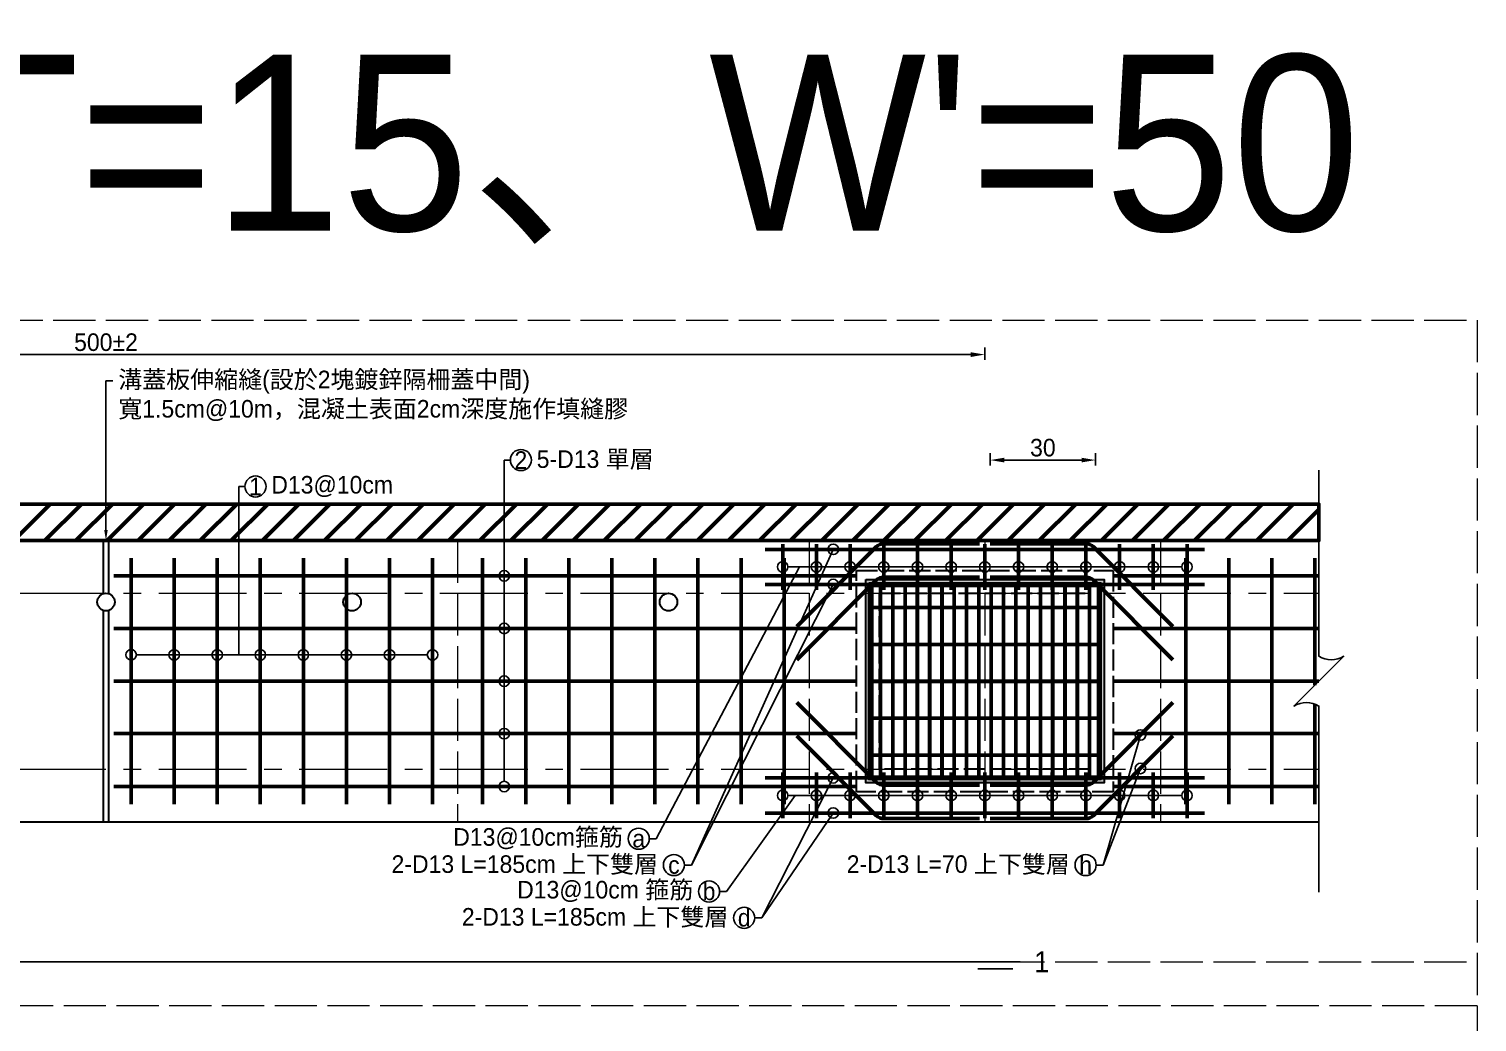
# Model space of a CAD drawing. Extents: x -4891 to 4829, y -5666 to -3242.
# Drawn here: x -2562.8 to -2150.9, y -3888.9 to -3606.5 of the extents above; entities that cross this region are included whole.
import ezdxf
from ezdxf import colors
from ezdxf.entities.mleader import LeaderData, LeaderLine
from ezdxf.math import Vec2, Vec3

# ---------------------------------------------------------------- set-up
doc = ezdxf.new("R2010")
doc.units = 0
doc.header["$MEASUREMENT"] = 0
doc.linetypes.add('ACAD_ISO02W100', pattern=[15, 12, -3])
doc.linetypes.add('CENTERX2', pattern=[4, 2.5, -0.5, 0.5, -0.5])
for name, color, linetype, lineweight in [('一、3.基本-變更', 1, 'Continuous', 50), ('二、1.繪圖-既有設施', 8, 'Continuous', 20), ('二、2.繪圖-施作項目', 181, 'Continuous', 30), ('二、5.繪圖-鋼筋', 60, 'Continuous', 50), ('二、6.繪圖-其他施作項目', 35, 'Continuous', 30)]:
    doc.layers.add(name, color=color, linetype=linetype, lineweight=lineweight)
doc.layers.add('一、4.基本-隱藏', color=9, linetype='ACAD_ISO02W100', lineweight=20, plot=False)
doc.layers.add('三、3.文字-註解文字', color=2, linetype='Continuous')
doc.styles.add('次圖名(詳圖)', font='MS PGothic.ttf', dxfattribs={"height": 6})
doc.styles.add('註解文字', font='MS PGothic.ttf', dxfattribs={"height": 5})
doc.dimstyles.new('註解文字', dxfattribs={"dimtxt": 5, "dimasz": 4, "dimexe": 2, "dimexo": 2.5, "dimgap": 1, "dimtad": 2, "dimzin": 0, "dimdsep": 46, "dimtxsty": '註解文字', "dimcen": 0.1, "dimclrd": 144, "dimclre": 144, "dimclrt": 256, "dimadec": 0, "dimazin": 0, "dimtfac": 1, "dimtofl": 0, "dimtmove": 0, "dimatfit": 3, "dimfxl": 1.5, "dimfxlon": 1, "dimtolj": 1, "dimtzin": 0, "dimlwd": -1, "dimlwe": -1, "dimarcsym": 1})
pattern_1 = [(45, (-3611.2158, -3583.335), (-2.65165, 2.65165), []), (45, (-3610.332, -3583.335), (-2.65165, 2.65165), []), (45, (-3609.448, -3583.335), (-2.65165, 2.65165), []), (45, (-3608.564, -3583.335), (-2.65165, 2.65165), [])]

# ---------------------------------------------------------------- blocks, each defined once
blk = doc.blocks.new('_None')
blk = doc.blocks.new('*D162')
at = {"layer": 'Defpoints', "color": 0, "transparency": 16777216}
for p in [(-2790.85, -3699.1), (-2790.85, -3756.99), (-2290.85, -3756.99)]:
    blk.add_point(p, dxfattribs=at)
at = {"layer": '三、3.文字-註解文字', "color": 144, "transparency": 16777216}
for p, q in [((-2790.85, -3700.6), (-2790.85, -3697.1)), ((-2290.85, -3700.6), (-2290.85, -3697.1)), ((-2294.85, -3699.1), (-2786.85, -3699.1))]:
    blk.add_line(p, q, dxfattribs=at)
for points in [[(-2786.85, -3698.44), (-2786.85, -3699.77), (-2790.85, -3699.1)], [(-2294.85, -3698.44), (-2294.85, -3699.77), (-2290.85, -3699.1)]]:
    blk.add_solid(points, dxfattribs=at)
at = {"layer": '三、3.文字-註解文字', "transparency": 16777216, "insert": (-2540.85, -3695.6), "char_height": 5, "attachment_point": 5, "style": '註解文字'}
blk.add_mtext('\\A1;500±2', dxfattribs=at)
blk = doc.blocks.new('*D163')
at = {"layer": 'Defpoints', "color": 0, "linetype": 'Continuous', "transparency": 16777216}
for p in [(-2259.35, -3729.1), (-2289.35, -3752.91), (-2259.35, -3752.91)]:
    blk.add_point(p, dxfattribs=at)
at = {"layer": '三、3.文字-註解文字', "color": 144, "transparency": 16777216}
for p, q in [((-2289.35, -3730.6), (-2289.35, -3727.1)), ((-2259.35, -3730.6), (-2259.35, -3727.1)), ((-2285.35, -3729.1), (-2263.35, -3729.1))]:
    blk.add_line(p, q, dxfattribs=at)
at = {"layer": '三、3.文字-註解文字', "color": 144, "linetype": 'Continuous', "transparency": 16777216}
for points in [[(-2285.35, -3728.44), (-2285.35, -3729.77), (-2289.35, -3729.1)], [(-2263.35, -3728.44), (-2263.35, -3729.77), (-2259.35, -3729.1)]]:
    blk.add_solid(points, dxfattribs=at)
at = {"layer": '三、3.文字-註解文字', "linetype": 'Continuous', "transparency": 16777216, "insert": (-2274.35, -3725.6), "char_height": 5, "attachment_point": 5, "style": '註解文字'}
blk.add_mtext('\\A1;30', dxfattribs=at)
blk = doc.blocks.new('_Small')
at = {"color": 0, "linetype": 'ByBlock', "lineweight": -2}
blk.add_circle((0, 0), 0.25, dxfattribs=at)

msp = doc.modelspace()

# ---------------------------------------------------------------- hatches: boundary and pattern name
at = {"layer": '一、3.基本-變更', "linetype": 'Continuous'}
h = msp.add_hatch(dxfattribs=at)
h.set_pattern_fill('ANSI31', color=256, scale=50)
h.set_pattern_definition([(45, (-5337.716, 106.4965), (-4.419417, 4.419417), [])])
h.paths.add_polyline_path([(-2195.855, -3741.602), (-2885.855, -3741.602), (-2885.855, -3751.989), (-2195.855, -3751.989)])
at = {"layer": '二、6.繪圖-其他施作項目'}
h = msp.add_hatch(color=256, dxfattribs=at)
h.dxf.hatch_style = 1
h.paths.add_polyline_path([(-2324.755, -3820.889), (-2256.955, -3820.889), (-2256.955, -3763.089), (-2324.755, -3763.089)])
h.paths.add_polyline_path([(-2323.855, -3763.989), (-2257.855, -3763.989), (-2257.855, -3819.989), (-2323.855, -3819.989)], flags=16)
h = msp.add_hatch(dxfattribs=at)
h.set_pattern_fill('ANSI34', color=256, scale=5)
h.set_pattern_definition(pattern_1)
h.paths.add_polyline_path([(-2258.855, -3770.739), (-2322.855, -3770.739), (-2322.855, -3771.239), (-2258.855, -3771.239)])
h = msp.add_hatch(dxfattribs=at)
h.set_pattern_fill('ANSI34', color=256, scale=5)
h.set_pattern_definition(pattern_1)
h.paths.add_polyline_path([(-2258.855, -3781.239), (-2322.855, -3781.239), (-2322.855, -3781.739), (-2258.855, -3781.739)])
h = msp.add_hatch(dxfattribs=at)
h.set_pattern_fill('ANSI34', color=256, scale=5)
h.set_pattern_definition(pattern_1)
h.paths.add_polyline_path([(-2258.855, -3791.739), (-2322.855, -3791.739), (-2322.855, -3792.239), (-2258.855, -3792.239)])
h = msp.add_hatch(dxfattribs=at)
h.set_pattern_fill('ANSI34', color=256, scale=5)
h.set_pattern_definition(pattern_1)
h.paths.add_polyline_path([(-2258.855, -3802.239), (-2322.855, -3802.239), (-2322.855, -3802.739), (-2258.855, -3802.739)])
h = msp.add_hatch(dxfattribs=at)
h.set_pattern_fill('ANSI34', color=256, scale=5)
h.set_pattern_definition(pattern_1)
h.paths.add_polyline_path([(-2258.855, -3812.739), (-2322.855, -3812.739), (-2322.855, -3813.239), (-2258.855, -3813.239)])

# ---------------------------------------------------------------- linework, layer by layer
at = {"linetype": 'Continuous'}
msp.add_lwpolyline([(-2338.772, -3759.489), (-2329.188, -3759.489)], dxfattribs=at)
at = {"layer": '一、3.基本-變更', "linetype": 'Continuous'}
msp.add_lwpolyline([(-2885.855, -3751.989), (-2195.855, -3751.989), (-2195.855, -3741.602), (-2885.855, -3741.602)], close=True, dxfattribs=at)
at = {"layer": '一、4.基本-隱藏'}
for points in [[(-2930.855, -3689.296), (-2150.855, -3689.296), (-2150.855, -4196.296), (-2930.855, -4196.296)], [(-2930.855, -3689.296), (-2150.855, -3689.296), (-2150.855, -3884.296), (-2930.855, -3884.296)]]:
    msp.add_lwpolyline(points, close=True, dxfattribs=at)
for points in [[(-2440.855, -3751.989), (-2440.855, -3831.989)], [(-2340.855, -3751.989), (-2340.855, -3831.989)], [(-2290.855, -3751.989), (-2290.855, -3831.989)], [(-2240.855, -3751.989), (-2240.855, -3831.989)], [(-2930.855, -3871.796), (-2150.855, -3871.796)]]:
    msp.add_lwpolyline(points, dxfattribs=at)
at = {"layer": '三、3.文字-註解文字'}
msp.add_lwpolyline([(-2195.855, -3851.989), (-2195.855, -3799.06, 0.2828427), (-2202.926, -3799.06), (-2188.784, -3784.918, -0.2828427), (-2195.855, -3784.918), (-2195.855, -3731.989)], format="xyb", dxfattribs=at)
at = {"layer": '三、3.文字-註解文字', "color": 144}
for points in [[(-2234.855, -3759.489), (-2346.855, -3759.489)], [(-2532.205, -3784.508), (-2449.465, -3784.508)], [(-2234.855, -3824.489), (-2346.855, -3824.489)]]:
    msp.add_lwpolyline(points, dxfattribs=at)
at = {"layer": '三、3.文字-註解文字'}
for points in [[(-2800.855, -3871.796), (-2280.855, -3871.796)], [(-2282.855, -3873.796), (-2292.855, -3873.796)]]:
    msp.add_lwpolyline(points, dxfattribs=at)
for centre in [(-2422.83, -3729.102), (-2498.33, -3736.621), (-2389.308, -3836.796), (-2379.308, -3844.296), (-2262.191, -3844.296), (-2369.308, -3851.796), (-2359.308, -3859.296)]:
    msp.add_circle(centre, 3, dxfattribs=at)
at = {"layer": '三、3.文字-註解文字', "color": 144}
for centre in [(-2427.58, -3762.027), (-2348.355, -3759.489), (-2338.772, -3759.489), (-2329.188, -3759.489), (-2319.605, -3759.489), (-2310.022, -3759.489), (-2300.438, -3759.489), (-2290.855, -3759.489), (-2281.272, -3759.489), (-2271.688, -3759.489), (-2262.105, -3759.489), (-2252.522, -3759.489), (-2242.938, -3759.489), (-2233.355, -3759.489), (-2427.58, -3776.989), (-2533.705, -3784.47), (-2521.455, -3784.508), (-2509.205, -3784.508), (-2496.955, -3784.508), (-2484.705, -3784.508), (-2472.455, -3784.508), (-2460.205, -3784.508), (-2447.965, -3784.508), (-2427.58, -3791.989), (-2427.58, -3806.914), (-2427.58, -3821.952), (-2348.355, -3824.489), (-2338.772, -3824.489), (-2329.188, -3824.489), (-2319.605, -3824.489), (-2310.022, -3824.489), (-2300.438, -3824.489), (-2290.855, -3824.489), (-2281.272, -3824.489), (-2271.688, -3824.489), (-2262.105, -3824.489), (-2252.522, -3824.489), (-2242.938, -3824.489), (-2233.355, -3824.489)]:
    msp.add_circle(centre, 1.5, dxfattribs=at)
at = {"layer": '二、1.繪圖-既有設施', "linetype": 'CENTERX2', "ltscale": 10}
for points in [[(-2885.855, -3766.989), (-2195.855, -3766.989)], [(-2885.855, -3816.989), (-2195.855, -3816.989)]]:
    msp.add_lwpolyline(points, dxfattribs=at)
at = {"layer": '二、2.繪圖-施作項目', "linetype": 'Continuous'}
for points in [[(-2885.855, -3751.989), (-2195.855, -3751.989)], [(-2541.605, -3751.989), (-2541.605, -3767.104)], [(-2540.105, -3751.989), (-2540.105, -3767.104)], [(-2541.605, -3771.874), (-2541.605, -3831.989)], [(-2540.105, -3771.874), (-2540.105, -3831.989)], [(-2885.855, -3831.989), (-2195.855, -3831.989)]]:
    msp.add_lwpolyline(points, dxfattribs=at)
at = {"layer": '二、5.繪圖-鋼筋'}
for points in [[(-2353.355, -3754.489), (-2228.355, -3754.489)], [(-2348.355, -3765.989), (-2348.355, -3752.989)], [(-2338.772, -3765.989), (-2338.772, -3752.989)], [(-2329.188, -3765.989), (-2329.188, -3752.989)], [(-2319.605, -3765.989), (-2319.605, -3752.989)], [(-2310.022, -3765.989), (-2310.022, -3752.989)], [(-2300.438, -3765.989), (-2300.438, -3752.989)], [(-2290.855, -3765.989), (-2290.855, -3752.989)], [(-2281.272, -3765.989), (-2281.272, -3752.989)], [(-2271.688, -3765.989), (-2271.688, -3752.989)], [(-2262.105, -3765.989), (-2262.105, -3752.989)], [(-2252.522, -3765.989), (-2252.522, -3752.989)], [(-2242.938, -3765.989), (-2242.938, -3752.989)], [(-2233.355, -3765.989), (-2233.355, -3752.989)], [(-2533.705, -3757.039), (-2533.705, -3826.939)], [(-2521.455, -3757.039), (-2521.455, -3826.939)], [(-2509.205, -3757.039), (-2509.205, -3826.939)], [(-2496.955, -3757.039), (-2496.955, -3826.939)], [(-2484.705, -3757.039), (-2484.705, -3826.939)], [(-2472.455, -3757.039), (-2472.455, -3826.939)], [(-2460.205, -3757.039), (-2460.205, -3826.939)], [(-2447.965, -3757.039), (-2447.965, -3826.939)], [(-2433.705, -3757.039), (-2433.705, -3826.939)], [(-2421.455, -3757.039), (-2421.455, -3826.939)], [(-2409.205, -3757.039), (-2409.205, -3826.939)], [(-2396.955, -3757.039), (-2396.955, -3826.939)], [(-2384.705, -3757.039), (-2384.705, -3826.939)], [(-2372.455, -3757.039), (-2372.455, -3826.939)], [(-2360.205, -3757.039), (-2360.205, -3826.939)], [(-2347.965, -3757.039), (-2347.965, -3826.939)], [(-2233.705, -3757.039), (-2233.705, -3826.939)], [(-2221.455, -3757.039), (-2221.455, -3826.939)], [(-2209.205, -3757.039), (-2209.205, -3826.939)], [(-2196.955, -3757.039), (-2196.955, -3793.089)], [(-2353.355, -3764.489), (-2228.355, -3764.489)], [(-2196.955, -3798.515), (-2196.955, -3826.939)], [(-2348.355, -3817.989), (-2348.355, -3830.989)], [(-2338.772, -3817.989), (-2338.772, -3830.989)], [(-2329.188, -3817.989), (-2329.188, -3830.989)], [(-2319.605, -3817.989), (-2319.605, -3830.989)], [(-2310.022, -3817.989), (-2310.022, -3830.989)], [(-2300.438, -3817.989), (-2300.438, -3830.989)], [(-2290.855, -3817.989), (-2290.855, -3830.989)], [(-2281.272, -3817.989), (-2281.272, -3830.989)], [(-2271.688, -3817.989), (-2271.688, -3830.989)], [(-2262.105, -3817.989), (-2262.105, -3830.989)], [(-2252.522, -3817.989), (-2252.522, -3830.989)], [(-2242.938, -3817.989), (-2242.938, -3830.989)], [(-2233.355, -3817.989), (-2233.355, -3830.989)], [(-2353.355, -3819.489), (-2228.355, -3819.489)], [(-2353.355, -3829.489), (-2228.355, -3829.489)]]:
    msp.add_lwpolyline(points, dxfattribs=at)
for points in [[(-2292.355, -3752.909), (-2319.612, -3752.909, 0.1989124), (-2321.734, -3753.788), (-2344.355, -3776.409)], [(-2289.355, -3752.909), (-2262.098, -3752.909, -0.1989124), (-2259.976, -3753.788), (-2237.355, -3776.409)], [(-2292.355, -3762.409), (-2319.612, -3762.409, 0.1989124), (-2321.734, -3763.288), (-2344.355, -3785.909)], [(-2289.355, -3762.409), (-2262.098, -3762.409, -0.1989124), (-2259.976, -3763.288), (-2237.355, -3785.909)], [(-2292.355, -3821.569), (-2319.612, -3821.569, -0.1989124), (-2321.734, -3820.691), (-2344.355, -3798.069)], [(-2289.355, -3821.569), (-2262.098, -3821.569, 0.1989124), (-2259.976, -3820.691), (-2237.355, -3798.069)], [(-2292.355, -3831.069), (-2319.612, -3831.069, -0.1989124), (-2321.734, -3830.191), (-2344.355, -3807.569)], [(-2289.355, -3831.069), (-2262.098, -3831.069, 0.1989124), (-2259.976, -3830.191), (-2237.355, -3807.569)]]:
    msp.add_lwpolyline(points, format="xyb", dxfattribs=at)
at = {"layer": '二、5.繪圖-鋼筋', "linetype": 'Continuous'}
for points in [[(-2538.605, -3762.027), (-2327.355, -3762.027)], [(-2254.355, -3762.027), (-2195.855, -3762.027)], [(-2538.605, -3776.989), (-2327.355, -3776.989)], [(-2254.355, -3776.989), (-2195.855, -3776.989)], [(-2538.605, -3791.952), (-2327.355, -3791.952)], [(-2254.355, -3791.952), (-2195.855, -3791.952)], [(-2538.605, -3806.914), (-2327.355, -3806.914)], [(-2254.355, -3806.914), (-2195.855, -3806.914)], [(-2538.605, -3821.952), (-2327.355, -3821.952)], [(-2254.355, -3821.952), (-2195.855, -3821.952)]]:
    msp.add_lwpolyline(points, dxfattribs=at)
at = {"layer": '二、6.繪圖-其他施作項目', "linetype": 'ACAD_ISO02W100', "ltscale": 0.5}
for points in [[(-2327.355, -3760.489), (-2254.355, -3760.489), (-2254.355, -3823.489), (-2327.355, -3823.489)], [(-2320.855, -3766.989), (-2260.855, -3766.989), (-2260.855, -3816.989), (-2320.855, -3816.989)]]:
    msp.add_lwpolyline(points, close=True, dxfattribs=at)
at = {"layer": '二、6.繪圖-其他施作項目'}
for points in [[(-2324.755, -3763.089), (-2256.955, -3763.089), (-2256.955, -3820.889), (-2324.755, -3820.889)], [(-2323.855, -3763.989), (-2257.855, -3763.989), (-2257.855, -3819.989), (-2323.855, -3819.989)], [(-2323.355, -3764.489), (-2258.355, -3764.489), (-2258.355, -3819.489), (-2323.355, -3819.489)]]:
    msp.add_lwpolyline(points, close=True, dxfattribs=at)
for points in [[(-2323.355, -3764.489), (-2258.355, -3764.489)], [(-2323.355, -3764.489), (-2323.355, -3819.489)], [(-2322.855, -3764.489), (-2322.855, -3819.489)], [(-2258.855, -3764.489), (-2258.855, -3819.489)], [(-2258.355, -3764.489), (-2258.355, -3819.489)], [(-2322.855, -3764.989), (-2258.855, -3764.989)], [(-2320.855, -3764.989), (-2320.855, -3770.739)], [(-2320.355, -3764.989), (-2320.355, -3770.739)], [(-2317.355, -3764.989), (-2317.355, -3770.739)], [(-2316.855, -3764.989), (-2316.855, -3770.739)], [(-2313.855, -3764.989), (-2313.855, -3770.739)], [(-2313.355, -3764.989), (-2313.355, -3770.739)], [(-2310.355, -3764.989), (-2310.355, -3770.739)], [(-2309.855, -3764.989), (-2309.855, -3770.739)], [(-2306.855, -3764.989), (-2306.855, -3770.739)], [(-2306.355, -3764.989), (-2306.355, -3770.739)], [(-2303.355, -3764.989), (-2303.355, -3770.739)], [(-2302.855, -3764.989), (-2302.855, -3770.739)], [(-2299.855, -3764.989), (-2299.855, -3770.739)], [(-2299.355, -3764.989), (-2299.355, -3770.739)], [(-2296.355, -3764.989), (-2296.355, -3770.739)], [(-2295.855, -3764.989), (-2295.855, -3770.739)], [(-2292.855, -3764.989), (-2292.855, -3770.739)], [(-2292.355, -3764.989), (-2292.355, -3770.739)], [(-2289.355, -3764.989), (-2289.355, -3770.739)], [(-2288.855, -3764.989), (-2288.855, -3770.739)], [(-2285.855, -3764.989), (-2285.855, -3770.739)], [(-2285.355, -3764.989), (-2285.355, -3770.739)], [(-2282.355, -3764.989), (-2282.355, -3770.739)], [(-2281.855, -3764.989), (-2281.855, -3770.739)], [(-2278.855, -3764.989), (-2278.855, -3770.739)], [(-2278.355, -3764.989), (-2278.355, -3770.739)], [(-2275.355, -3764.989), (-2275.355, -3770.739)], [(-2274.855, -3764.989), (-2274.855, -3770.739)], [(-2271.855, -3764.989), (-2271.855, -3770.739)], [(-2271.355, -3764.989), (-2271.355, -3770.739)], [(-2268.355, -3764.989), (-2268.355, -3770.739)], [(-2267.855, -3764.989), (-2267.855, -3770.739)], [(-2264.855, -3764.989), (-2264.855, -3770.739)], [(-2264.355, -3764.989), (-2264.355, -3770.739)], [(-2261.355, -3764.989), (-2261.355, -3770.739)], [(-2260.855, -3764.989), (-2260.855, -3770.739)], [(-2322.855, -3770.739), (-2258.855, -3770.739)], [(-2322.855, -3771.239), (-2258.855, -3771.239)], [(-2320.855, -3771.239), (-2320.855, -3781.239)], [(-2320.355, -3771.239), (-2320.355, -3781.239)], [(-2317.355, -3771.239), (-2317.355, -3781.239)], [(-2316.855, -3771.239), (-2316.855, -3781.239)], [(-2313.855, -3771.239), (-2313.855, -3781.239)], [(-2313.355, -3771.239), (-2313.355, -3781.239)], [(-2310.355, -3771.239), (-2310.355, -3781.239)], [(-2309.855, -3771.239), (-2309.855, -3781.239)], [(-2306.855, -3771.239), (-2306.855, -3781.239)], [(-2306.355, -3771.239), (-2306.355, -3781.239)], [(-2303.355, -3771.239), (-2303.355, -3781.239)], [(-2302.855, -3771.239), (-2302.855, -3781.239)], [(-2299.855, -3771.239), (-2299.855, -3781.239)], [(-2299.355, -3771.239), (-2299.355, -3781.239)], [(-2296.355, -3771.239), (-2296.355, -3781.239)], [(-2295.855, -3771.239), (-2295.855, -3781.239)], [(-2292.855, -3771.239), (-2292.855, -3781.239)], [(-2292.355, -3771.239), (-2292.355, -3781.239)], [(-2289.355, -3771.239), (-2289.355, -3781.239)], [(-2288.855, -3771.239), (-2288.855, -3781.239)], [(-2285.855, -3771.239), (-2285.855, -3781.239)], [(-2285.355, -3771.239), (-2285.355, -3781.239)], [(-2282.355, -3771.239), (-2282.355, -3781.239)], [(-2281.855, -3771.239), (-2281.855, -3781.239)], [(-2278.855, -3771.239), (-2278.855, -3781.239)], [(-2278.355, -3771.239), (-2278.355, -3781.239)], [(-2275.355, -3771.239), (-2275.355, -3781.239)], [(-2274.855, -3771.239), (-2274.855, -3781.239)], [(-2271.855, -3771.239), (-2271.855, -3781.239)], [(-2271.355, -3771.239), (-2271.355, -3781.239)], [(-2268.355, -3771.239), (-2268.355, -3781.239)], [(-2267.855, -3771.239), (-2267.855, -3781.239)], [(-2264.855, -3771.239), (-2264.855, -3781.239)], [(-2264.355, -3771.239), (-2264.355, -3781.239)], [(-2261.355, -3771.239), (-2261.355, -3781.239)], [(-2260.855, -3771.239), (-2260.855, -3781.239)], [(-2322.855, -3781.239), (-2258.855, -3781.239)], [(-2322.855, -3781.739), (-2258.855, -3781.739)], [(-2320.855, -3781.739), (-2320.855, -3791.739)], [(-2320.355, -3781.739), (-2320.355, -3791.739)], [(-2317.355, -3781.739), (-2317.355, -3791.739)], [(-2316.855, -3781.739), (-2316.855, -3791.739)], [(-2313.855, -3781.739), (-2313.855, -3791.739)], [(-2313.355, -3781.739), (-2313.355, -3791.739)], [(-2310.355, -3781.739), (-2310.355, -3791.739)], [(-2309.855, -3781.739), (-2309.855, -3791.739)], [(-2306.855, -3781.739), (-2306.855, -3791.739)], [(-2306.355, -3781.739), (-2306.355, -3791.739)], [(-2303.355, -3781.739), (-2303.355, -3791.739)], [(-2302.855, -3781.739), (-2302.855, -3791.739)], [(-2299.855, -3781.739), (-2299.855, -3791.739)], [(-2299.355, -3781.739), (-2299.355, -3791.739)], [(-2296.355, -3781.739), (-2296.355, -3791.739)], [(-2295.855, -3781.739), (-2295.855, -3791.739)], [(-2292.855, -3781.739), (-2292.855, -3791.739)], [(-2292.355, -3781.739), (-2292.355, -3791.739)], [(-2289.355, -3781.739), (-2289.355, -3791.739)], [(-2288.855, -3781.739), (-2288.855, -3791.739)], [(-2285.855, -3781.739), (-2285.855, -3791.739)], [(-2285.355, -3781.739), (-2285.355, -3791.739)], [(-2282.355, -3781.739), (-2282.355, -3791.739)], [(-2281.855, -3781.739), (-2281.855, -3791.739)], [(-2278.855, -3781.739), (-2278.855, -3791.739)], [(-2278.355, -3781.739), (-2278.355, -3791.739)], [(-2275.355, -3781.739), (-2275.355, -3791.739)], [(-2274.855, -3781.739), (-2274.855, -3791.739)], [(-2271.855, -3781.739), (-2271.855, -3791.739)], [(-2271.355, -3781.739), (-2271.355, -3791.739)], [(-2268.355, -3781.739), (-2268.355, -3791.739)], [(-2267.855, -3781.739), (-2267.855, -3791.739)], [(-2264.855, -3781.739), (-2264.855, -3791.739)], [(-2264.355, -3781.739), (-2264.355, -3791.739)], [(-2261.355, -3781.739), (-2261.355, -3791.739)], [(-2260.855, -3781.739), (-2260.855, -3791.739)], [(-2322.855, -3791.739), (-2258.855, -3791.739)], [(-2322.855, -3792.239), (-2258.855, -3792.239)], [(-2320.855, -3792.239), (-2320.855, -3802.239)], [(-2320.355, -3792.239), (-2320.355, -3802.239)], [(-2317.355, -3792.239), (-2317.355, -3802.239)], [(-2316.855, -3792.239), (-2316.855, -3802.239)], [(-2313.855, -3792.239), (-2313.855, -3802.239)], [(-2313.355, -3792.239), (-2313.355, -3802.239)], [(-2310.355, -3792.239), (-2310.355, -3802.239)], [(-2309.855, -3792.239), (-2309.855, -3802.239)], [(-2306.855, -3792.239), (-2306.855, -3802.239)], [(-2306.355, -3792.239), (-2306.355, -3802.239)], [(-2303.355, -3792.239), (-2303.355, -3802.239)], [(-2302.855, -3792.239), (-2302.855, -3802.239)], [(-2299.855, -3792.239), (-2299.855, -3802.239)], [(-2299.355, -3792.239), (-2299.355, -3802.239)], [(-2296.355, -3792.239), (-2296.355, -3802.239)], [(-2295.855, -3792.239), (-2295.855, -3802.239)], [(-2292.855, -3792.239), (-2292.855, -3802.239)], [(-2292.355, -3792.239), (-2292.355, -3802.239)], [(-2289.355, -3792.239), (-2289.355, -3802.239)], [(-2288.855, -3792.239), (-2288.855, -3802.239)], [(-2285.855, -3792.239), (-2285.855, -3802.239)], [(-2285.355, -3792.239), (-2285.355, -3802.239)], [(-2282.355, -3792.239), (-2282.355, -3802.239)], [(-2281.855, -3792.239), (-2281.855, -3802.239)], [(-2278.855, -3792.239), (-2278.855, -3802.239)], [(-2278.355, -3792.239), (-2278.355, -3802.239)], [(-2275.355, -3792.239), (-2275.355, -3802.239)], [(-2274.855, -3792.239), (-2274.855, -3802.239)], [(-2271.855, -3792.239), (-2271.855, -3802.239)], [(-2271.355, -3792.239), (-2271.355, -3802.239)], [(-2268.355, -3792.239), (-2268.355, -3802.239)], [(-2267.855, -3792.239), (-2267.855, -3802.239)], [(-2264.855, -3792.239), (-2264.855, -3802.239)], [(-2264.355, -3792.239), (-2264.355, -3802.239)], [(-2261.355, -3792.239), (-2261.355, -3802.239)], [(-2260.855, -3792.239), (-2260.855, -3802.239)], [(-2322.855, -3802.239), (-2258.855, -3802.239)], [(-2322.855, -3802.739), (-2258.855, -3802.739)], [(-2320.855, -3802.739), (-2320.855, -3812.739)], [(-2320.355, -3802.739), (-2320.355, -3812.739)], [(-2317.355, -3802.739), (-2317.355, -3812.739)], [(-2316.855, -3802.739), (-2316.855, -3812.739)], [(-2313.855, -3802.739), (-2313.855, -3812.739)], [(-2313.355, -3802.739), (-2313.355, -3812.739)], [(-2310.355, -3802.739), (-2310.355, -3812.739)], [(-2309.855, -3802.739), (-2309.855, -3812.739)], [(-2306.855, -3802.739), (-2306.855, -3812.739)], [(-2306.355, -3802.739), (-2306.355, -3812.739)], [(-2303.355, -3802.739), (-2303.355, -3812.739)], [(-2302.855, -3802.739), (-2302.855, -3812.739)], [(-2299.855, -3802.739), (-2299.855, -3812.739)], [(-2299.355, -3802.739), (-2299.355, -3812.739)], [(-2296.355, -3802.739), (-2296.355, -3812.739)], [(-2295.855, -3802.739), (-2295.855, -3812.739)], [(-2292.855, -3802.739), (-2292.855, -3812.739)], [(-2292.355, -3802.739), (-2292.355, -3812.739)], [(-2289.355, -3802.739), (-2289.355, -3812.739)], [(-2288.855, -3802.739), (-2288.855, -3812.739)], [(-2285.855, -3802.739), (-2285.855, -3812.739)], [(-2285.355, -3802.739), (-2285.355, -3812.739)], [(-2282.355, -3802.739), (-2282.355, -3812.739)], [(-2281.855, -3802.739), (-2281.855, -3812.739)], [(-2278.855, -3802.739), (-2278.855, -3812.739)], [(-2278.355, -3802.739), (-2278.355, -3812.739)], [(-2275.355, -3802.739), (-2275.355, -3812.739)], [(-2274.855, -3802.739), (-2274.855, -3812.739)], [(-2271.855, -3802.739), (-2271.855, -3812.739)], [(-2271.355, -3802.739), (-2271.355, -3812.739)], [(-2268.355, -3802.739), (-2268.355, -3812.739)], [(-2267.855, -3802.739), (-2267.855, -3812.739)], [(-2264.855, -3802.739), (-2264.855, -3812.739)], [(-2264.355, -3802.739), (-2264.355, -3812.739)], [(-2261.355, -3802.739), (-2261.355, -3812.739)], [(-2260.855, -3802.739), (-2260.855, -3812.739)], [(-2322.855, -3812.739), (-2258.855, -3812.739)], [(-2322.855, -3813.239), (-2258.855, -3813.239)], [(-2320.855, -3813.239), (-2320.855, -3818.989)], [(-2320.355, -3813.239), (-2320.355, -3818.989)], [(-2317.355, -3813.239), (-2317.355, -3818.989)], [(-2316.855, -3813.239), (-2316.855, -3818.989)], [(-2313.855, -3813.239), (-2313.855, -3818.989)], [(-2313.355, -3813.239), (-2313.355, -3818.989)], [(-2310.355, -3813.239), (-2310.355, -3818.989)], [(-2309.855, -3813.239), (-2309.855, -3818.989)], [(-2306.855, -3813.239), (-2306.855, -3818.989)], [(-2306.355, -3813.239), (-2306.355, -3818.989)], [(-2303.355, -3813.239), (-2303.355, -3818.989)], [(-2302.855, -3813.239), (-2302.855, -3818.989)], [(-2299.855, -3813.239), (-2299.855, -3818.989)], [(-2299.355, -3813.239), (-2299.355, -3818.989)], [(-2296.355, -3813.239), (-2296.355, -3818.989)], [(-2295.855, -3813.239), (-2295.855, -3818.989)], [(-2292.855, -3813.239), (-2292.855, -3818.989)], [(-2292.355, -3813.239), (-2292.355, -3818.989)], [(-2289.355, -3813.239), (-2289.355, -3818.989)], [(-2288.855, -3813.239), (-2288.855, -3818.989)], [(-2285.855, -3813.239), (-2285.855, -3818.989)], [(-2285.355, -3813.239), (-2285.355, -3818.989)], [(-2282.355, -3813.239), (-2282.355, -3818.989)], [(-2281.855, -3813.239), (-2281.855, -3818.989)], [(-2278.855, -3813.239), (-2278.855, -3818.989)], [(-2278.355, -3813.239), (-2278.355, -3818.989)], [(-2275.355, -3813.239), (-2275.355, -3818.989)], [(-2274.855, -3813.239), (-2274.855, -3818.989)], [(-2271.855, -3813.239), (-2271.855, -3818.989)], [(-2271.355, -3813.239), (-2271.355, -3818.989)], [(-2268.355, -3813.239), (-2268.355, -3818.989)], [(-2267.855, -3813.239), (-2267.855, -3818.989)], [(-2264.855, -3813.239), (-2264.855, -3818.989)], [(-2264.355, -3813.239), (-2264.355, -3818.989)], [(-2261.355, -3813.239), (-2261.355, -3818.989)], [(-2260.855, -3813.239), (-2260.855, -3818.989)], [(-2323.355, -3819.489), (-2258.355, -3819.489)], [(-2322.855, -3818.989), (-2258.855, -3818.989)]]:
    msp.add_lwpolyline(points, dxfattribs=at)
for centre in [(-2540.855, -3769.489), (-2470.855, -3769.489), (-2380.855, -3769.489)]:
    msp.add_circle(centre, 2.5, dxfattribs=at)

# ---------------------------------------------------------------- texts
at = {"layer": '三、3.文字-註解文字'}
for s, width, gutter_width, insert, char_height, attachment_point, style in [("{\\fMS PGothic|b0|i0|c128|p34;溝牆保留  T=15、W}'{\\fMS PGothic|b0|i0|c128|p34;=}5{\\fMS PGothic|b0|i0|c128|p34;0}", 762.96633, 25, (-2540.855, -3669.296), 50, 8, '註解文字'), ('2', 8.38231, 30, (-2422.83, -3729.102), 5, 5, '註解文字'), ('5-D13 單層', 42.88103, 30, (-2418.33, -3729.102), 5, 4, '註解文字'), ('1', 8.38231, 30, (-2498.33, -3736.621), 5, 5, '註解文字'), ('D13@10cm', 15.95159, 30, (-2493.83, -3736.621), 5, 4, '註解文字'), ('{\\fMS PGothic|b0|i0|c128|p34;D13@10cm}箍筋', 47.84009, 30, (-2393.808, -3836.796), 5, 6, '註解文字'), ('a', 8.38231, 30, (-2389.308, -3836.796), 5, 5, '註解文字'), ('{\\fMS PGothic|b0|i0|c128|p34;2-D13 L=1}8{\\fMS PGothic|b0|i0|c128|p34;5cm }上下雙{\\fMS PGothic|b0|i0|c128|p34;層}', 82.71347, 30, (-2383.808, -3844.296), 5, 6, '註解文字'), ('c', 8.38231, 30, (-2379.308, -3844.296), 5, 5, '註解文字'), ('{\\fMS PGothic|b0|i0|c128|p34;2-D13 L=70 }上下雙{\\fMS PGothic|b0|i0|c128|p34;層}', 78.12323, 30, (-2266.691, -3844.296), 5, 6, '註解文字'), ('h', 8.38231, 30, (-2262.191, -3844.296), 5, 5, '註解文字'), ('{\\fMS PGothic|b0|i0|c128|p34;D13@10cm }箍筋', 78.12323, 30, (-2373.808, -3851.796), 5, 6, '註解文字'), ('b', 8.38231, 30, (-2369.308, -3851.796), 5, 5, '註解文字'), ('{\\fMS PGothic|b0|i0|c128|p34;2-D13 L=1}8{\\fMS PGothic|b0|i0|c128|p34;5cm }上下雙{\\fMS PGothic|b0|i0|c128|p34;層}', 81.61171, 30, (-2363.808, -3859.296), 5, 6, '註解文字'), ('d', 8.38231, 30, (-2359.308, -3859.296), 5, 5, '註解文字'), ('1', 3, 15, (-2276.855, -3871.796), 6, 4, '次圖名(詳圖)')]:
    msp.add_mtext_dynamic_manual_height_columns(s, width=width, gutter_width=gutter_width, heights=[0], dxfattribs=dict(at, insert=insert, char_height=char_height, attachment_point=attachment_point, style=style))

# ---------------------------------------------------------------- dimensions: what is measured, and where the dimension line sits
dim = msp.add_linear_dim(base=(-2790.855, -3699.102), p1=(-2290.855, -3756.989), p2=(-2790.855, -3756.989), text='500±2', dimstyle='註解文字', dxfattribs=at)
dim.commit()
dim.dimension.update_dxf_attribs({"geometry": '*D162', "text_midpoint": (-2540.855, -3695.602)})
at = {"layer": '三、3.文字-註解文字', "linetype": 'Continuous'}
dim = msp.add_linear_dim(base=(-2259.355, -3729.102), p1=(-2289.355, -3752.909), p2=(-2259.355, -3752.909), text='30', dimstyle='註解文字', dxfattribs=at)
dim.commit()
dim.dimension.update_dxf_attribs({"geometry": '*D163', "text_midpoint": (-2274.355, -3725.602)})

# ---------------------------------------------------------------- leaders
at = {"layer": '三、3.文字-註解文字'}
ml = msp.add_multileader_mtext('Standard', dxfattribs=at)
ml.set_content('{\\fMS PGothic|b0|i0|c128|p34;溝蓋板伸縮縫(設於2塊鍍鋅隔柵蓋中間)}\\P{\\fMS PGothic|b0|i0|c128|p34;寬1.5cm@10m，混凝土表面2cm深度施作填縫膠}', color=256, style='註解文字')
ml.set_leader_properties(color=144, linetype='ByLayer', lineweight=-1)
ml.build(insert=Vec2(0, 0))
ml.multileader.update_dxf_attribs({"dogleg_length": 2, "arrow_head_size": 3})
ctx = ml.context
ctx.base_point, ctx.char_height, ctx.arrow_head_size, ctx.landing_gap_size, ctx.plane_origin = Vec3(-2538.855, -3706.602), 5, 3, 1.5, Vec3(-2540.855, -3741.796)
notes = []
notes.append((ctx, [(1, (1, 1, 0), (-2540.855, -3706.602), (1, 0), 2, [(0, [(-2540.855, -3751.989)], 0, [])])]))
ctx.mtext.insert, ctx.mtext.width, ctx.mtext.flow_direction = Vec3(-2537.355, -3703.676), 178.42764, 5
ml = msp.add_multileader_mtext('Standard', dxfattribs=at)
ml.set_content('{\\fMS PGothic|b0|i0|c128|p34; }', color=256, style='註解文字')
ml.set_leader_properties(color=144, linetype='ByLayer', lineweight=-1)
ml.set_arrow_properties(name='NONE')
ml.build(insert=Vec2(0, 0))
ml.multileader.update_dxf_attribs({"dogleg_length": 1.75, "arrow_head_size": 3})
ctx = ml.context
ctx.base_point, ctx.char_height, ctx.arrow_head_size, ctx.landing_gap_size, ctx.plane_origin = Vec3(-2425.83, -3729.102), 3, 3, 3, Vec3(-2456.476, -3774.057)
notes.append((ctx, [(0, (1, 1, 0), (-2427.58, -3729.102), (1, 0), 1.75, [(0, [(-2427.58, -3820.452)], 0, [])])]))
ctx.mtext.insert, ctx.mtext.flow_direction = Vec3(-2422.83, -3727.602), 5
ml = msp.add_multileader_mtext('Standard', dxfattribs=at)
ml.set_content('{\\fMS PGothic|b0|i0|c128|p34; }', color=256, style='註解文字')
ml.set_leader_properties(color=144, linetype='ByLayer', lineweight=-1)
ml.set_arrow_properties(name='NONE')
ml.build(insert=Vec2(0, 0))
ml.multileader.update_dxf_attribs({"dogleg_length": 1.75, "arrow_head_size": 3})
ctx = ml.context
ctx.base_point, ctx.char_height, ctx.arrow_head_size, ctx.landing_gap_size, ctx.plane_origin = Vec3(-2501.33, -3736.621), 3, 3, 3, Vec3(-2531.976, -3774.076)
notes.append((ctx, [(0, (1, 1, 0), (-2503.08, -3736.621), (1, 0), 1.75, [(0, [(-2503.08, -3784.508)], 0, [])])]))
ctx.mtext.insert, ctx.mtext.flow_direction = Vec3(-2498.33, -3735.121), 5
ml = msp.add_multileader_mtext('Standard', dxfattribs=at)
ml.set_content(' ', color=256, style='註解文字')
ml.set_leader_properties(color=144, linetype='ByLayer', lineweight=-1)
ml.set_arrow_properties(name='SMALL')
ml.build(insert=Vec2(0, 0))
ml.multileader.update_dxf_attribs({"dogleg_length": 2, "arrow_head_size": 6})
ctx = ml.context
ctx.base_point, ctx.char_height, ctx.arrow_head_size, ctx.landing_gap_size, ctx.plane_origin = Vec3(-2384.524, -3844.296), 5, 6, 3, Vec3(-2356.583, -3809.309)
ctx.text_align_type = 2
notes.append((ctx, [(1, (1, 1, 0), (-2374.308, -3844.296), (-1, 0), 2, [(0, [(-2333.98, -3754.489)], 0, [])])]))
ctx.mtext.insert, ctx.mtext.alignment, ctx.mtext.flow_direction = Vec3(-2379.308, -3841.796), 3, 5
ml = msp.add_multileader_mtext('Standard', dxfattribs=at)
ml.set_content(' ', color=256, style='註解文字')
ml.set_leader_properties(color=144, linetype='ByLayer', lineweight=-1)
ml.set_arrow_properties(name='NONE')
ml.build(insert=Vec2(0, 0))
ml.multileader.update_dxf_attribs({"dogleg_length": 2, "arrow_head_size": 3})
ctx = ml.context
ctx.base_point, ctx.char_height, ctx.arrow_head_size, ctx.landing_gap_size, ctx.plane_origin = Vec3(-2394.524, -3836.796), 5, 3, 3, Vec3(-2366.167, -3821.809)
ctx.text_align_type = 2
notes.append((ctx, [(1, (1, 1, 0), (-2384.308, -3836.796), (-1, 0), 2, [(0, [(-2343.563, -3759.489)], 0, [])])]))
ctx.mtext.insert, ctx.mtext.alignment, ctx.mtext.flow_direction = Vec3(-2389.308, -3834.296), 3, 5
ml = msp.add_multileader_mtext('Standard', dxfattribs=at)
ml.set_content('{\\fMS PGothic|b0|i0|c128|p34; }', color=256, style='註解文字')
ml.set_leader_properties(color=144, linetype='ByLayer', lineweight=-1)
ml.set_arrow_properties(name='SMALL')
ml.build(insert=Vec2(0, 0))
ml.multileader.update_dxf_attribs({"dogleg_length": 2, "arrow_head_size": 6})
ctx = ml.context
ctx.base_point, ctx.char_height, ctx.arrow_head_size, ctx.landing_gap_size, ctx.plane_origin = Vec3(-2384.524, -3844.296), 5, 6, 3, Vec3(-2356.583, -3824.309)
ctx.text_align_type = 2
notes.append((ctx, [(1, (1, 1, 0), (-2374.308, -3844.296), (-1, 0), 2, [(0, [(-2333.98, -3764.489)], 0, [])])]))
ctx.mtext.insert, ctx.mtext.alignment, ctx.mtext.flow_direction = Vec3(-2379.308, -3841.796), 3, 5
ml = msp.add_multileader_mtext('Standard', dxfattribs=at)
ml.set_content(' ', color=256, style='註解文字')
ml.set_leader_properties(color=144, linetype='ByLayer', lineweight=-1)
ml.set_arrow_properties(name='SMALL')
ml.build(insert=Vec2(0, 0))
ml.multileader.update_dxf_attribs({"dogleg_length": 2, "arrow_head_size": 6})
ctx = ml.context
ctx.base_point, ctx.char_height, ctx.arrow_head_size, ctx.landing_gap_size, ctx.plane_origin = Vec3(-2267.407, -3844.296), 5, 6, 3, Vec3(-2268.753, -3857.309)
ctx.text_align_type = 2
notes.append((ctx, [(1, (1, 1, 0), (-2257.191, -3844.296), (-1, 0), 2, [(0, [(-2246.596, -3807.31)], 0, [])])]))
ctx.mtext.insert, ctx.mtext.alignment, ctx.mtext.flow_direction = Vec3(-2262.191, -3841.796), 3, 5
ml = msp.add_multileader_mtext('Standard', dxfattribs=at)
ml.set_content(' ', color=256, style='註解文字')
ml.set_leader_properties(color=144, linetype='ByLayer', lineweight=-1)
ml.set_arrow_properties(name='SMALL')
ml.build(insert=Vec2(0, 0))
ml.multileader.update_dxf_attribs({"dogleg_length": 2, "arrow_head_size": 6})
ctx = ml.context
ctx.base_point, ctx.char_height, ctx.arrow_head_size, ctx.landing_gap_size, ctx.plane_origin = Vec3(-2364.524, -3859.296), 5, 6, 3, Vec3(-2358.667, -3861.309)
ctx.text_align_type = 2
notes.append((ctx, [(1, (1, 1, 0), (-2354.308, -3859.296), (-1, 0), 2, [(0, [(-2333.98, -3819.489)], 0, [])])]))
ctx.mtext.insert, ctx.mtext.alignment, ctx.mtext.flow_direction = Vec3(-2359.308, -3856.796), 3, 5
ml = msp.add_multileader_mtext('Standard', dxfattribs=at)
ml.set_content(' ', color=256, style='註解文字')
ml.set_leader_properties(color=144, linetype='ByLayer', lineweight=-1)
ml.set_arrow_properties(name='SMALL')
ml.build(insert=Vec2(0, 0))
ml.multileader.update_dxf_attribs({"dogleg_length": 2, "arrow_head_size": 6})
ctx = ml.context
ctx.base_point, ctx.char_height, ctx.arrow_head_size, ctx.landing_gap_size, ctx.plane_origin = Vec3(-2267.407, -3844.296), 5, 6, 3, Vec3(-2268.753, -3865.809)
ctx.text_align_type = 2
notes.append((ctx, [(1, (1, 1, 0), (-2257.191, -3844.296), (-1, 0), 2, [(0, [(-2246.596, -3816.81)], 0, [])])]))
ctx.mtext.insert, ctx.mtext.alignment, ctx.mtext.flow_direction = Vec3(-2262.191, -3841.796), 3, 5
ml = msp.add_multileader_mtext('Standard', dxfattribs=at)
ml.set_content(' ', color=256, style='註解文字')
ml.set_leader_properties(color=144, linetype='ByLayer', lineweight=-1)
ml.set_arrow_properties(name='NONE')
ml.build(insert=Vec2(0, 0))
ml.multileader.update_dxf_attribs({"dogleg_length": 2, "arrow_head_size": 3})
ctx = ml.context
ctx.base_point, ctx.char_height, ctx.arrow_head_size, ctx.landing_gap_size, ctx.plane_origin = Vec3(-2374.524, -3851.796), 5, 3, 3, Vec3(-2366.167, -3871.809)
ctx.text_align_type = 2
notes.append((ctx, [(1, (1, 1, 0), (-2364.308, -3851.796), (-1, 0), 2, [(0, [(-2344.775, -3824.489)], 0, [])])]))
ctx.mtext.insert, ctx.mtext.alignment, ctx.mtext.flow_direction = Vec3(-2369.308, -3849.296), 3, 5
ml = msp.add_multileader_mtext('Standard', dxfattribs=at)
ml.set_content('{\\fMS PGothic|b0|i0|c128|p34; }', color=256, style='註解文字')
ml.set_leader_properties(color=144, linetype='ByLayer', lineweight=-1)
ml.set_arrow_properties(name='SMALL')
ml.build(insert=Vec2(0, 0))
ml.multileader.update_dxf_attribs({"dogleg_length": 2, "arrow_head_size": 6})
ctx = ml.context
ctx.base_point, ctx.char_height, ctx.arrow_head_size, ctx.landing_gap_size, ctx.plane_origin = Vec3(-2364.524, -3859.296), 5, 6, 3, Vec3(-2358.667, -3876.309)
ctx.text_align_type = 2
notes.append((ctx, [(1, (1, 1, 0), (-2354.308, -3859.296), (-1, 0), 2, [(0, [(-2333.98, -3829.489)], 0, [])])]))
ctx.mtext.insert, ctx.mtext.alignment, ctx.mtext.flow_direction = Vec3(-2359.308, -3856.796), 3, 5
for ctx, leaders in notes:
    for number, flags, end, landing, length, lines in leaders:
        leader = LeaderData()
        leader.index, (leader.has_last_leader_line, leader.has_dogleg_vector, leader.attachment_direction) = number, flags
        leader.last_leader_point, leader.dogleg_vector, leader.dogleg_length = Vec3(end), Vec3(landing), length
        for number, points, colour, breaks in lines:
            line = LeaderLine()
            line.index, line.vertices, line.color, line.breaks = number, Vec3.list(points), colors.encode_raw_color(colour), breaks
            leader.lines.append(line)
        ctx.leaders.append(leader)

doc.saveas('drawing.dxf')
